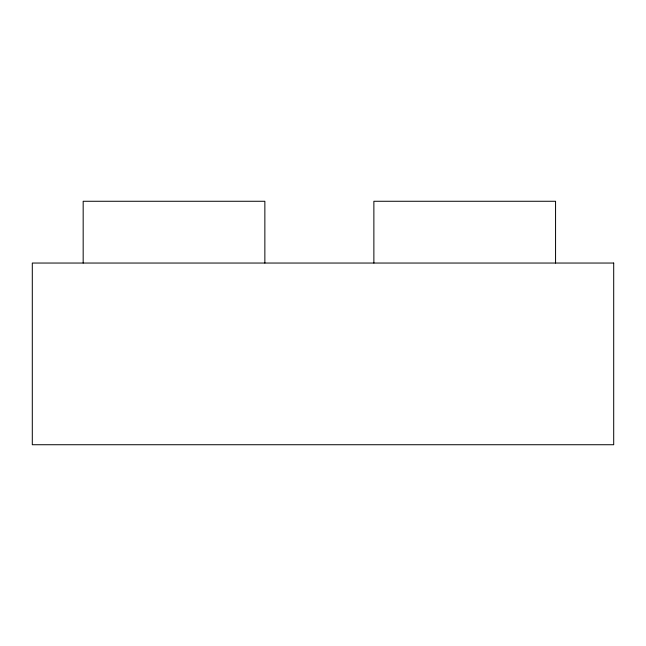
<?xml version="1.0" encoding="UTF-8"?>
<svg xmlns="http://www.w3.org/2000/svg" width="646" height="646" viewBox="0 0 646 646"><rect width="100%" height="100%" fill="white"/><g stroke="black" fill="none" stroke-linecap="round" stroke-linejoin="round"><path stroke-width="0.97" d="M555.56 263.043L555.56 201.269L373.873 201.269L373.873 263.043M264.86 263.043L264.86 201.269L83.172 201.269L83.172 263.043M613.7 263.043L32.3 263.043L32.3 444.731L613.7 444.731L613.7 263.043"/></g></svg>
